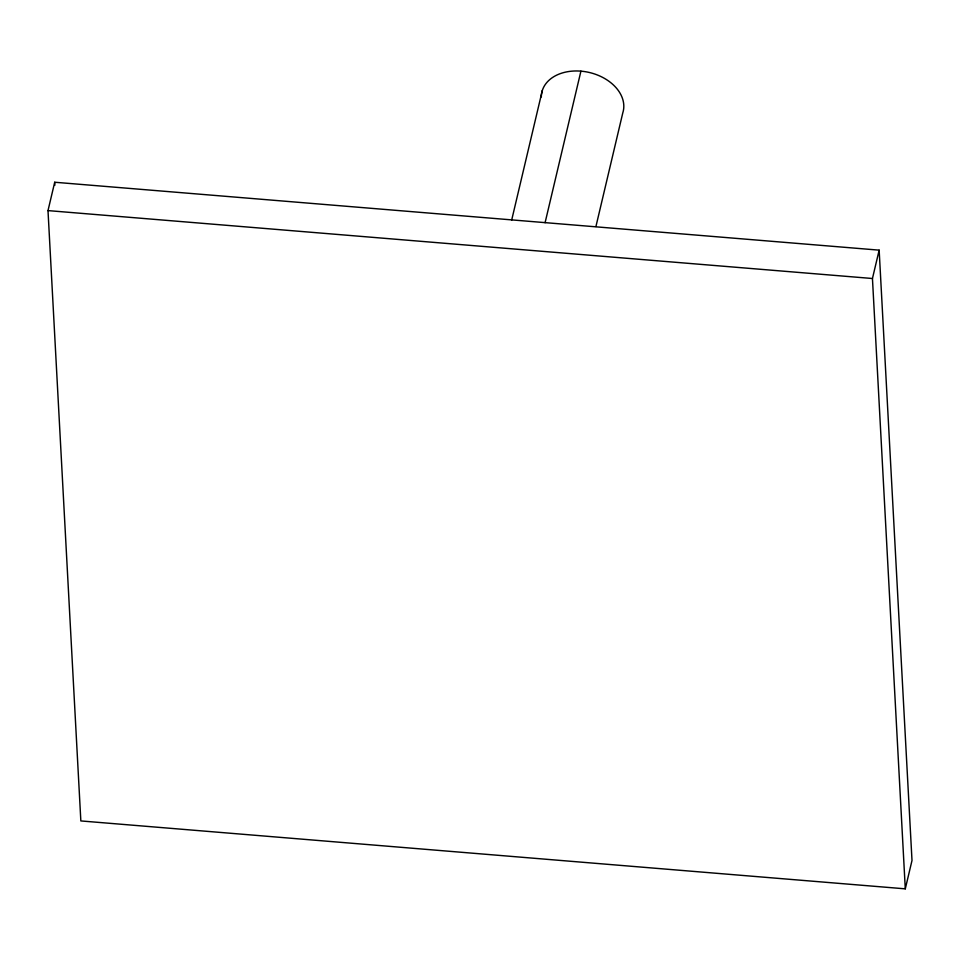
<?xml version="1.0" encoding="UTF-8"?>
<svg xmlns="http://www.w3.org/2000/svg" width="960" height="960" viewBox="0 0 960 960"><rect width="100%" height="100%" fill="white"/><g stroke="black" fill="none" stroke-linecap="round" stroke-linejoin="round"><path stroke-width="1.44" d="M48 210.6L54.708 182.244L879.156 250.152L912 860.484L905.292 888.84L80.844 820.932L48 210.6L872.448 278.508L879.156 250.152M511.656 220.188L542.316 90.492M545.088 222.708L580.92 71.16M595.932 226.524L622.8 112.848A41.796 29.964 13.3 0 0 587.208 72.024A41.796 29.964 13.3 0 0 541.308 96.96M872.448 278.508L905.292 888.84M54.708 182.244L54.864 185.232"/></g></svg>
